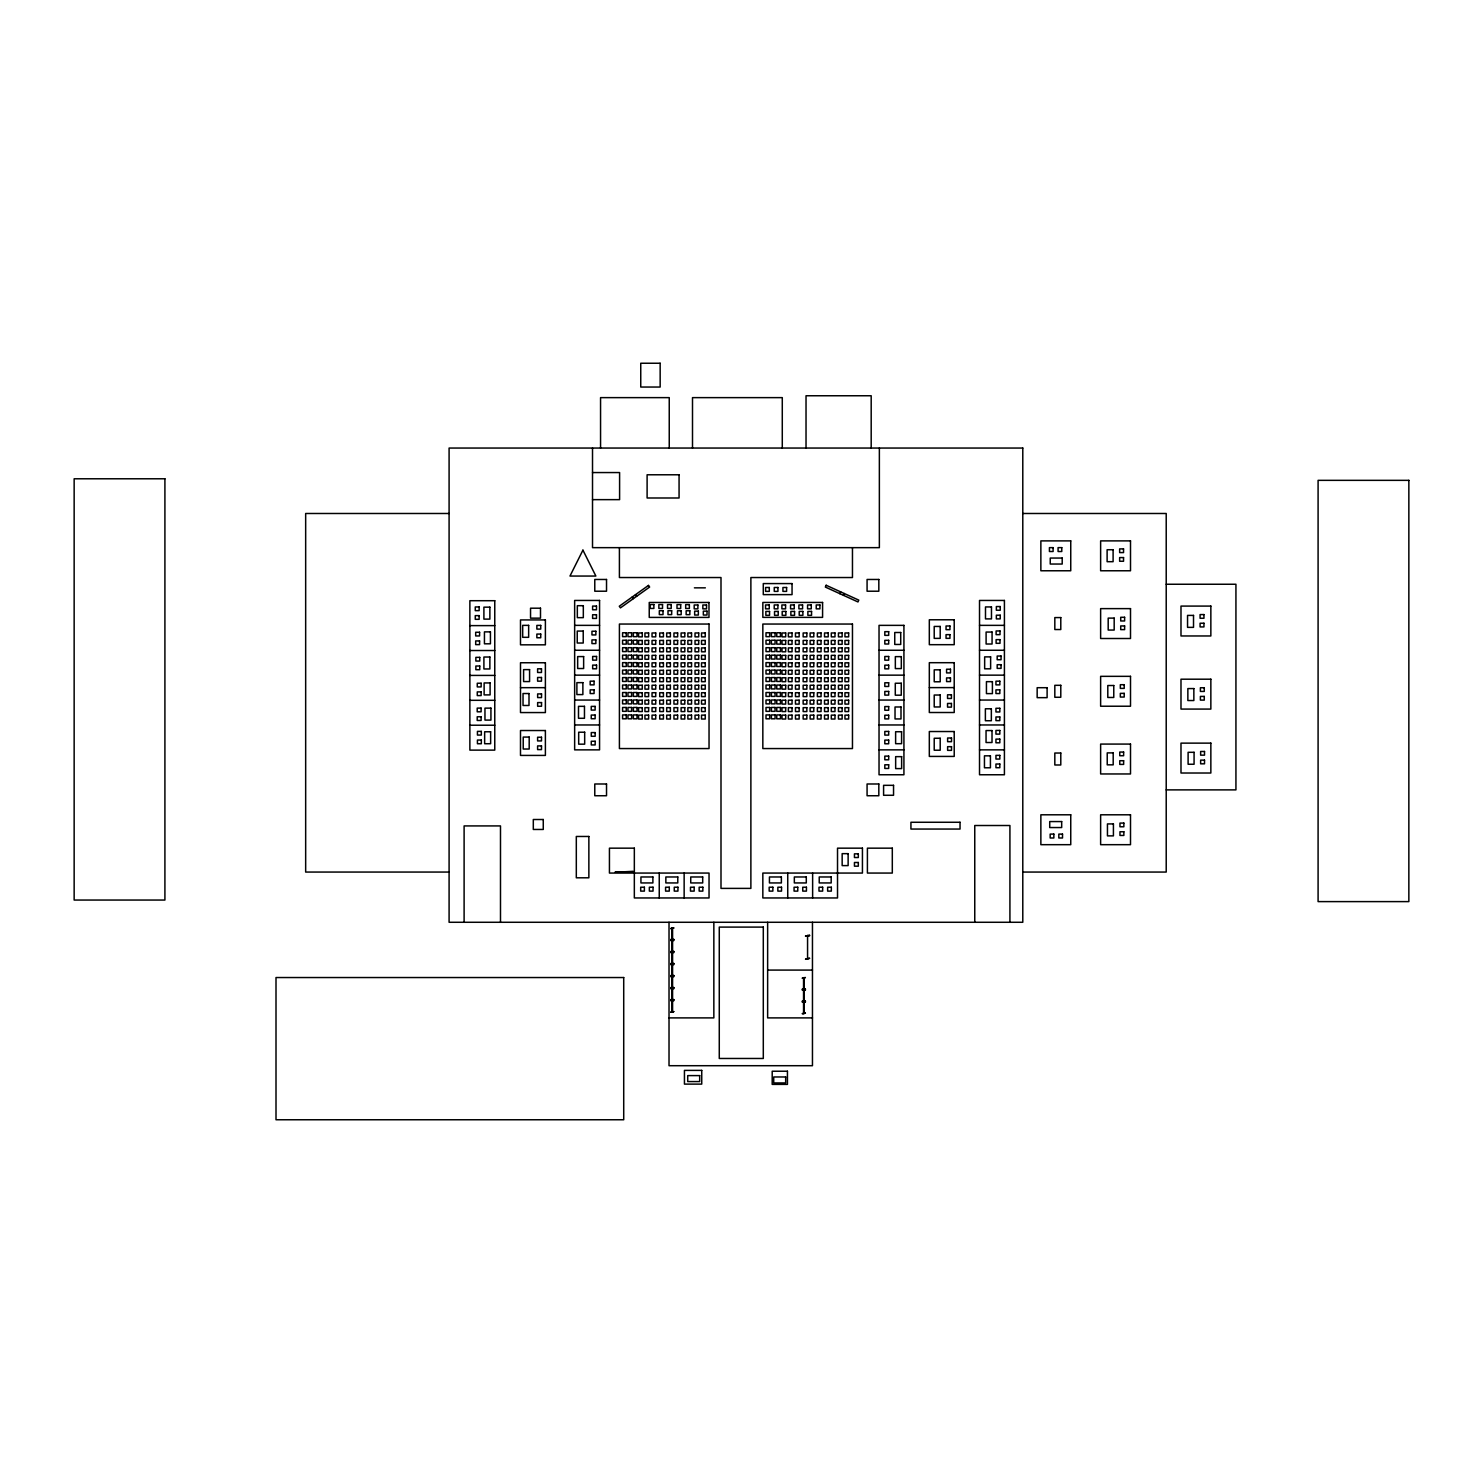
<?xml version="1.0" encoding="UTF-8"?>
<svg xmlns="http://www.w3.org/2000/svg" width="1483" height="1483" viewBox="0 0 1483 1483"><rect width="100%" height="100%" fill="white"/><g stroke="black" fill="none" stroke-linecap="round" stroke-linejoin="round"><path stroke-width="1.5" d="M839.841 593.682L840.676 591.865M843.475 595.332L844.29 593.534M592.514 472.558L619.597 472.558L619.597 499.641L592.514 499.641M449.089 513.489L305.665 513.489L305.665 872.06L449.089 872.06M1022.788 513.489L1166.213 513.489L1166.213 872.06L1022.788 872.06M1166.213 584.246L1235.932 584.246L1235.932 789.883L1166.213 789.883M574.644 625.363L599.558 625.363M979.521 625.363L1004.417 625.363M469.87 625.622L494.766 625.622M574.644 650.258L599.558 650.258M879.03 650.258L903.926 650.258M979.521 650.258L1004.417 650.258M469.87 650.518L494.766 650.518M574.644 675.154L599.558 675.154M879.03 675.154L903.926 675.154M979.521 675.154L1004.417 675.154M469.87 675.414L494.766 675.414M520.496 687.667L545.392 687.667M929.322 687.611L954.218 687.611M574.644 700.05L599.558 700.05M879.03 700.05L903.926 700.05M979.521 700.05L1004.417 700.05M469.87 700.31L494.766 700.31M469.87 725.224L494.766 725.224M574.644 724.965L599.558 724.965M879.03 724.965L903.926 724.965M979.521 724.965L1004.417 724.965M879.03 749.86L903.926 749.86M979.521 749.86L1004.417 749.86M805.566 935.81L809.551 935.81M670.761 940L673.764 940M670.761 952.03L673.764 952.03M670.761 964.061L673.764 964.061M767.638 970.086L812.462 970.086M670.761 976.111L673.764 976.111M670.761 988.141L673.764 988.141M802.359 989.587L805.38 989.587M670.761 1000.172L673.764 1000.172M802.359 1001.637L805.38 1001.637M669.018 1017.894L713.842 1017.894L713.842 922.278M812.462 1017.894L767.638 1017.894L767.638 922.278M635.503 594.683L636.652 596.296M632.259 596.982L633.408 598.613M1009.923 922.278L1009.923 825.512L974.757 825.512L974.757 922.278M879.363 448.051L879.363 547.653L592.514 547.653L592.514 448.051M871.188 448.051L871.188 395.757L806.029 395.757L806.029 448.051M852.465 547.653L852.465 577.536L750.88 577.536L750.88 888.391L720.998 888.391L720.998 577.536L619.412 577.536L619.412 547.653M812.628 873.061L812.628 897.957M812.462 922.278L812.462 1065.702L669.018 1065.702L669.018 922.278M807.568 935.31L807.568 959.223M804.194 977.612L804.194 1013.63M803.545 977.612L803.545 1013.63M787.733 873.061L787.733 897.957M782.283 448.051L782.283 397.629L692.505 397.629L692.505 448.051M705.352 587.843L694.396 587.843M684.145 873.061L684.145 897.957M672.578 928.006L672.578 1012.185M671.929 928.006L671.929 1012.185M669.241 448.051L669.241 397.629L600.559 397.629L600.559 448.051M659.249 873.061L659.249 897.957M500.494 922.278L500.494 825.92L464.105 825.92L464.105 922.278M826.161 585.266L825.345 587.064L857.971 601.95L858.787 600.133L826.161 585.266M582.93 550.156L569.973 576.053L595.869 576.053L582.93 550.156M648.479 585.414L619.282 606.232L620.45 607.863L649.628 587.046L648.479 585.414M660.157 363.242L640.749 363.242L640.749 387.044L660.157 387.044L660.157 363.242M1022.788 448.051L449.089 448.051L449.089 922.278L1022.788 922.278L1022.788 448.051M679.066 474.782L647.107 474.782L647.107 497.991L679.066 497.991L679.066 474.782M164.91 478.787L74.15 478.787L74.15 900.051L164.91 900.051L164.91 478.787M1408.85 480.344L1318.09 480.344L1318.09 901.608L1408.85 901.608L1408.85 480.344M1070.745 540.887L1040.862 540.887L1040.862 570.77L1070.745 570.77L1070.745 540.887M1130.509 540.887L1100.627 540.887L1100.627 570.77L1130.509 570.77L1130.509 540.887M1053.097 547.635L1049.426 547.635L1049.426 551.509L1053.097 551.509L1053.097 547.635M1061.772 547.635L1058.083 547.635L1058.083 551.509L1061.772 551.509L1061.772 547.635M1123.539 548.895L1119.646 548.895L1119.646 552.584L1123.539 552.584L1123.539 548.895M1113.103 549.73L1107.115 549.73L1107.115 561.686L1113.103 561.686L1113.103 549.73M1123.539 557.571L1119.646 557.571L1119.646 561.26L1123.539 561.26L1123.539 557.571M1062.199 558.053L1050.242 558.053L1050.242 564.041L1062.199 564.041L1062.199 558.053M606.528 579.464L594.776 579.464L594.776 591.216L606.528 591.216L606.528 579.464M878.826 579.464L867.073 579.464L867.073 591.216L878.826 591.216L878.826 579.464M792.052 583.579L763.282 583.579L763.282 594.627L792.052 594.627L792.052 583.579M769.288 587.49L765.599 587.49L765.599 591.383L769.288 591.383L769.288 587.49M777.945 587.49L774.256 587.49L774.256 591.383L777.945 591.383L777.945 587.49M786.602 587.49L782.931 587.49L782.931 591.383L786.602 591.383L786.602 587.49M494.766 600.708L469.87 600.708L469.87 750.12L494.766 750.12L494.766 600.708M599.558 600.448L574.644 600.448L574.644 749.86L599.558 749.86L599.558 600.448M1004.417 600.448L979.521 600.448L979.521 774.756L1004.417 774.756L1004.417 600.448M708.985 602.469L649.239 602.469L649.239 617.41L708.985 617.41L708.985 602.469M822.583 602.45L762.837 602.45L762.837 617.373L822.583 617.373L822.583 602.45M653.873 604.563L650.184 604.563L650.184 608.438L653.873 608.438L653.873 604.563M662.53 604.563L658.86 604.563L658.86 608.438L662.53 608.438L662.53 604.563M671.206 604.563L667.517 604.563L667.517 608.438L671.206 608.438L671.206 604.563M680.697 604.619L677.008 604.619L677.008 608.493L680.697 608.493L680.697 604.619M689.373 604.619L685.684 604.619L685.684 608.493L689.373 608.493L689.373 604.619M697.881 604.99L694.192 604.99L694.192 608.864L697.881 608.864L697.881 604.99M706.538 604.99L702.849 604.99L702.849 608.864L706.538 608.864L706.538 604.99M769.251 604.953L765.562 604.953L765.562 608.846L769.251 608.846L769.251 604.953M777.908 604.953L774.219 604.953L774.219 608.846L777.908 608.846L777.908 604.953M785.582 604.953L781.893 604.953L781.893 608.846L785.582 608.846L785.582 604.953M794.239 604.953L790.55 604.953L790.55 608.846L794.239 608.846L794.239 604.953M802.581 604.953L798.892 604.953L798.892 608.846L802.581 608.846L802.581 604.953M811.257 604.953L807.568 604.953L807.568 608.846L811.257 608.846L811.257 604.953M819.914 604.953L816.225 604.953L816.225 608.846L819.914 608.846L819.914 604.953M583.32 605.694L577.332 605.694L577.332 617.651L583.32 617.651L583.32 605.694M596.481 606.084L592.607 606.084L592.607 609.773L596.481 609.773L596.481 606.084M1210.851 606.084L1180.987 606.084L1180.987 635.966L1210.851 635.966L1210.851 606.084M1000.228 606.547L996.354 606.547L996.354 610.236L1000.228 610.236L1000.228 606.547M479.139 606.955L475.264 606.955L475.264 610.644L479.139 610.644L479.139 606.955M489.872 607.159L483.903 607.159L483.903 619.115L489.872 619.115L489.872 607.159M991.478 606.936L985.491 606.936L985.491 618.893L991.478 618.893L991.478 606.936M540.498 608.197L530.543 608.197L530.543 618.151L540.498 618.151L540.498 608.197M1130.509 608.623L1100.627 608.623L1100.627 638.506L1130.509 638.506L1130.509 608.623M663.012 610.718L659.323 610.718L659.323 614.611L663.012 614.611L663.012 610.718M671.669 610.718L667.999 610.718L667.999 614.611L671.669 614.611L671.669 610.718M681.179 610.774L677.49 610.774L677.49 614.666L681.179 614.666L681.179 610.774M689.836 610.774L686.147 610.774L686.147 614.666L689.836 614.666L689.836 610.774M698.345 611.144L694.656 611.144L694.656 615.037L698.345 615.037L698.345 611.144M707.02 611.144L703.331 611.144L703.331 615.037L707.02 615.037L707.02 611.144M769.547 611.422L765.858 611.422L765.858 615.315L769.547 615.315L769.547 611.422M778.223 611.422L774.534 611.422L774.534 615.315L778.223 615.315L778.223 611.422M785.879 611.422L782.19 611.422L782.19 615.315L785.879 615.315L785.879 611.422M794.554 611.422L790.865 611.422L790.865 615.315L794.554 615.315L794.554 611.422M802.896 611.422L799.207 611.422L799.207 615.315L802.896 615.315L802.896 611.422M811.553 611.422L807.864 611.422L807.864 615.315L811.553 615.315L811.553 611.422M1203.955 614.574L1200.081 614.574L1200.081 618.263L1203.955 618.263L1203.955 614.574M596.481 614.741L592.607 614.741L592.607 618.43L596.481 618.43L596.481 614.741M1000.228 615.204L996.354 615.204L996.354 618.893L1000.228 618.893L1000.228 615.204M1193.518 615.408L1187.549 615.408L1187.549 627.365L1193.518 627.365L1193.518 615.408M479.139 615.63L475.264 615.63L475.264 619.319L479.139 619.319L479.139 615.63M1124.615 617.28L1120.722 617.28L1120.722 620.969L1124.615 620.969L1124.615 617.28M1060.79 617.577L1054.821 617.577L1054.821 629.534L1060.79 629.534L1060.79 617.577M1114.178 618.114L1108.19 618.114L1108.19 630.053L1114.178 630.053L1114.178 618.114M954.218 619.783L929.322 619.783L929.322 644.679L954.218 644.679L954.218 619.783M545.392 619.931L520.496 619.931L520.496 644.827L545.392 644.827L545.392 619.931M1203.955 623.231L1200.081 623.231L1200.081 626.92L1203.955 626.92L1203.955 623.231M709.041 624.046L619.412 624.046L619.412 748.563L709.041 748.563L709.041 624.046M852.465 624.046L762.837 624.046L762.837 748.563L852.465 748.563L852.465 624.046M528.652 625.363L522.683 625.363L522.683 637.319L528.652 637.319L528.652 625.363M540.739 625.4L536.865 625.4L536.865 629.089L540.739 629.089L540.739 625.4M903.926 625.363L879.03 625.363L879.03 774.756L903.926 774.756L903.926 625.363M949.936 625.993L946.043 625.993L946.043 629.663L949.936 629.663L949.936 625.993M1124.615 625.937L1120.722 625.937L1120.722 629.626L1124.615 629.626L1124.615 625.937M940.203 626.438L934.216 626.438L934.216 638.376L940.203 638.376L940.203 626.438M1000.005 630.961L996.113 630.961L996.113 634.65L1000.005 634.65L1000.005 630.961M583.227 631.072L577.239 631.072L577.239 643.029L583.227 643.029L583.227 631.072M595.851 631.239L591.958 631.239L591.958 634.928L595.851 634.928L595.851 631.239M490.428 631.869L484.44 631.869L484.44 643.807L490.428 643.807L490.428 631.869M888.688 631.665L884.813 631.665L884.813 635.354L888.688 635.354L888.688 631.665M992.071 632.055L986.102 632.055L986.102 644.011L992.071 644.011L992.071 632.055M479.584 632.259L475.691 632.259L475.691 635.947L479.584 635.947L479.584 632.259M900.719 632.5L894.75 632.5L894.75 644.456L900.719 644.456L900.719 632.5M626.252 632.759L622.582 632.759L622.582 636.652L626.252 636.652L626.252 632.759M631.628 632.759L627.958 632.759L627.958 636.652L631.628 636.652L631.628 632.759M637.023 632.759L633.334 632.759L633.334 636.652L637.023 636.652L637.023 632.759M769.677 632.759L766.007 632.759L766.007 636.652L769.677 636.652L769.677 632.759M775.071 632.759L771.382 632.759L771.382 636.652L775.071 636.652L775.071 632.759M780.447 632.759L776.758 632.759L776.758 636.652L780.447 636.652L780.447 632.759M642.269 632.963L638.58 632.963L638.58 636.856L642.269 636.856L642.269 632.963M648.627 632.963L644.938 632.963L644.938 636.856L648.627 636.856L648.627 632.963M655.727 632.963L652.038 632.963L652.038 636.856L655.727 636.856L655.727 632.963M663.42 632.963L659.731 632.963L659.731 636.856L663.42 636.856L663.42 632.963M670.372 632.963L666.701 632.963L666.701 636.856L670.372 636.856L670.372 632.963M677.638 632.963L673.949 632.963L673.949 636.856L677.638 636.856L677.638 632.963M684.794 632.963L681.105 632.963L681.105 636.856L684.794 636.856L684.794 632.963M691.541 632.963L687.871 632.963L687.871 636.856L691.541 636.856L691.541 632.963M698.715 632.963L695.026 632.963L695.026 636.856L698.715 636.856L698.715 632.963M705.222 632.963L701.533 632.963L701.533 636.856L705.222 636.856L705.222 632.963M785.693 632.963L782.004 632.963L782.004 636.856L785.693 636.856L785.693 632.963M792.052 632.963L788.363 632.963L788.363 636.856L792.052 636.856L792.052 632.963M799.152 632.963L795.463 632.963L795.463 636.856L799.152 636.856L799.152 632.963M806.845 632.963L803.156 632.963L803.156 636.856L806.845 636.856L806.845 632.963M813.796 632.963L810.126 632.963L810.126 636.856L813.796 636.856L813.796 632.963M821.063 632.963L817.374 632.963L817.374 636.856L821.063 636.856L821.063 632.963M828.218 632.963L824.529 632.963L824.529 636.856L828.218 636.856L828.218 632.963M834.985 632.963L831.296 632.963L831.296 636.856L834.985 636.856L834.985 632.963M842.14 632.963L838.451 632.963L838.451 636.856L842.14 636.856L842.14 632.963M848.647 632.963L844.958 632.963L844.958 636.856L848.647 636.856L848.647 632.963M540.739 634.075L536.865 634.075L536.865 637.764L540.739 637.764L540.739 634.075M949.936 634.65L946.043 634.65L946.043 638.339L949.936 638.339L949.936 634.65M1000.005 639.636L996.113 639.636L996.113 643.307L1000.005 643.307L1000.005 639.636M595.851 639.896L591.958 639.896L591.958 643.585L595.851 643.585L595.851 639.896M626.252 640.23L622.582 640.23L622.582 644.123L626.252 644.123L626.252 640.23M631.628 640.23L627.958 640.23L627.958 644.123L631.628 644.123L631.628 640.23M637.023 640.23L633.334 640.23L633.334 644.123L637.023 644.123L637.023 640.23M769.677 640.23L766.007 640.23L766.007 644.123L769.677 644.123L769.677 640.23M775.071 640.23L771.382 640.23L771.382 644.123L775.071 644.123L775.071 640.23M780.447 640.23L776.758 640.23L776.758 644.123L780.447 644.123L780.447 640.23M642.269 640.434L638.58 640.434L638.58 644.326L642.269 644.326L642.269 640.434M648.627 640.434L644.938 640.434L644.938 644.326L648.627 644.326L648.627 640.434M655.727 640.434L652.038 640.434L652.038 644.326L655.727 644.326L655.727 640.434M663.42 640.434L659.731 640.434L659.731 644.326L663.42 644.326L663.42 640.434M670.372 640.434L666.701 640.434L666.701 644.326L670.372 644.326L670.372 640.434M677.638 640.434L673.949 640.434L673.949 644.326L677.638 644.326L677.638 640.434M684.794 640.434L681.105 640.434L681.105 644.326L684.794 644.326L684.794 640.434M691.541 640.434L687.871 640.434L687.871 644.326L691.541 644.326L691.541 640.434M698.715 640.434L695.026 640.434L695.026 644.326L698.715 644.326L698.715 640.434M705.222 640.434L701.533 640.434L701.533 644.326L705.222 644.326L705.222 640.434M785.693 640.434L782.004 640.434L782.004 644.326L785.693 644.326L785.693 640.434M792.052 640.434L788.363 640.434L788.363 644.326L792.052 644.326L792.052 640.434M799.152 640.434L795.463 640.434L795.463 644.326L799.152 644.326L799.152 640.434M806.845 640.434L803.156 640.434L803.156 644.326L806.845 644.326L806.845 640.434M813.796 640.434L810.126 640.434L810.126 644.326L813.796 644.326L813.796 640.434M821.063 640.434L817.374 640.434L817.374 644.326L821.063 644.326L821.063 640.434M828.218 640.434L824.529 640.434L824.529 644.326L828.218 644.326L828.218 640.434M834.985 640.434L831.296 640.434L831.296 644.326L834.985 644.326L834.985 640.434M842.14 640.434L838.451 640.434L838.451 644.326L842.14 644.326L842.14 640.434M848.647 640.434L844.958 640.434L844.958 644.326L848.647 644.326L848.647 640.434M888.688 640.322L884.813 640.322L884.813 644.011L888.688 644.011L888.688 640.322M479.584 640.934L475.691 640.934L475.691 644.623L479.584 644.623L479.584 640.934M626.252 647.7L622.582 647.7L622.582 651.593L626.252 651.593L626.252 647.7M631.628 647.7L627.958 647.7L627.958 651.593L631.628 651.593L631.628 647.7M637.023 647.7L633.334 647.7L633.334 651.593L637.023 651.593L637.023 647.7M642.269 647.904L638.58 647.904L638.58 651.797L642.269 651.797L642.269 647.904M648.627 647.904L644.938 647.904L644.938 651.797L648.627 651.797L648.627 647.904M655.727 647.904L652.038 647.904L652.038 651.797L655.727 651.797L655.727 647.904M663.42 647.904L659.731 647.904L659.731 651.797L663.42 651.797L663.42 647.904M670.372 647.904L666.701 647.904L666.701 651.797L670.372 651.797L670.372 647.904M677.638 647.904L673.949 647.904L673.949 651.797L677.638 651.797L677.638 647.904M684.794 647.904L681.105 647.904L681.105 651.797L684.794 651.797L684.794 647.904M691.541 647.904L687.871 647.904L687.871 651.797L691.541 651.797L691.541 647.904M698.715 647.904L695.026 647.904L695.026 651.797L698.715 651.797L698.715 647.904M705.222 647.904L701.533 647.904L701.533 651.797L705.222 651.797L705.222 647.904M769.677 647.7L766.007 647.7L766.007 651.593L769.677 651.593L769.677 647.7M775.071 647.7L771.382 647.7L771.382 651.593L775.071 651.593L775.071 647.7M780.447 647.7L776.758 647.7L776.758 651.593L780.447 651.593L780.447 647.7M785.693 647.904L782.004 647.904L782.004 651.797L785.693 651.797L785.693 647.904M792.052 647.904L788.363 647.904L788.363 651.797L792.052 651.797L792.052 647.904M799.152 647.904L795.463 647.904L795.463 651.797L799.152 651.797L799.152 647.904M806.845 647.904L803.156 647.904L803.156 651.797L806.845 651.797L806.845 647.904M813.796 647.904L810.126 647.904L810.126 651.797L813.796 651.797L813.796 647.904M821.063 647.904L817.374 647.904L817.374 651.797L821.063 651.797L821.063 647.904M828.218 647.904L824.529 647.904L824.529 651.797L828.218 651.797L828.218 647.904M834.985 647.904L831.296 647.904L831.296 651.797L834.985 651.797L834.985 647.904M842.14 647.904L838.451 647.904L838.451 651.797L842.14 651.797L842.14 647.904M848.647 647.904L844.958 647.904L844.958 651.797L848.647 651.797L848.647 647.904M626.252 655.171L622.582 655.171L622.582 659.045L626.252 659.045L626.252 655.171M631.628 655.171L627.958 655.171L627.958 659.045L631.628 659.045L631.628 655.171M637.023 655.171L633.334 655.171L633.334 659.045L637.023 659.045L637.023 655.171M642.269 655.375L638.58 655.375L638.58 659.268L642.269 659.268L642.269 655.375M648.627 655.375L644.938 655.375L644.938 659.268L648.627 659.268L648.627 655.375M655.727 655.375L652.038 655.375L652.038 659.268L655.727 659.268L655.727 655.375M663.42 655.375L659.731 655.375L659.731 659.268L663.42 659.268L663.42 655.375M670.372 655.375L666.701 655.375L666.701 659.268L670.372 659.268L670.372 655.375M677.638 655.375L673.949 655.375L673.949 659.268L677.638 659.268L677.638 655.375M684.794 655.375L681.105 655.375L681.105 659.268L684.794 659.268L684.794 655.375M691.541 655.375L687.871 655.375L687.871 659.268L691.541 659.268L691.541 655.375M698.715 655.375L695.026 655.375L695.026 659.268L698.715 659.268L698.715 655.375M705.222 655.375L701.533 655.375L701.533 659.268L705.222 659.268L705.222 655.375M769.677 655.171L766.007 655.171L766.007 659.045L769.677 659.045L769.677 655.171M775.071 655.171L771.382 655.171L771.382 659.045L775.071 659.045L775.071 655.171M780.447 655.171L776.758 655.171L776.758 659.045L780.447 659.045L780.447 655.171M785.693 655.375L782.004 655.375L782.004 659.268L785.693 659.268L785.693 655.375M792.052 655.375L788.363 655.375L788.363 659.268L792.052 659.268L792.052 655.375M799.152 655.375L795.463 655.375L795.463 659.268L799.152 659.268L799.152 655.375M806.845 655.375L803.156 655.375L803.156 659.268L806.845 659.268L806.845 655.375M813.796 655.375L810.126 655.375L810.126 659.268L813.796 659.268L813.796 655.375M821.063 655.375L817.374 655.375L817.374 659.268L821.063 659.268L821.063 655.375M828.218 655.375L824.529 655.375L824.529 659.268L828.218 659.268L828.218 655.375M834.985 655.375L831.296 655.375L831.296 659.268L834.985 659.268L834.985 655.375M842.14 655.375L838.451 655.375L838.451 659.268L842.14 659.268L842.14 655.375M848.647 655.375L844.958 655.375L844.958 659.268L848.647 659.268L848.647 655.375M1001.062 656.042L997.188 656.042L997.188 659.731L1001.062 659.731L1001.062 656.042M583.635 656.58L577.666 656.58L577.666 668.518L583.635 668.518L583.635 656.58M596.555 656.45L592.662 656.45L592.662 660.139L596.555 660.139L596.555 656.45M888.688 656.487L884.813 656.487L884.813 660.176L888.688 660.176L888.688 656.487M901.312 656.635L895.343 656.635L895.343 668.592L901.312 668.592L901.312 656.635M990.625 656.876L984.656 656.876L984.656 668.814L990.625 668.814L990.625 656.876M489.872 657.025L483.903 657.025L483.903 668.963L489.872 668.963L489.872 657.025M479.751 657.358L475.858 657.358L475.858 661.047L479.751 661.047L479.751 657.358M545.392 662.753L520.496 662.753L520.496 712.563L545.392 712.563L545.392 662.753M626.252 662.641L622.582 662.641L622.582 666.516L626.252 666.516L626.252 662.641M631.628 662.641L627.958 662.641L627.958 666.516L631.628 666.516L631.628 662.641M637.023 662.641L633.334 662.641L633.334 666.516L637.023 666.516L637.023 662.641M769.677 662.641L766.007 662.641L766.007 666.516L769.677 666.516L769.677 662.641M775.071 662.641L771.382 662.641L771.382 666.516L775.071 666.516L775.071 662.641M780.447 662.641L776.758 662.641L776.758 666.516L780.447 666.516L780.447 662.641M954.218 662.697L929.322 662.697L929.322 712.507L954.218 712.507L954.218 662.697M642.269 662.845L638.58 662.845L638.58 666.738L642.269 666.738L642.269 662.845M648.627 662.845L644.938 662.845L644.938 666.738L648.627 666.738L648.627 662.845M655.727 662.845L652.038 662.845L652.038 666.738L655.727 666.738L655.727 662.845M663.42 662.845L659.731 662.845L659.731 666.738L663.42 666.738L663.42 662.845M670.372 662.845L666.701 662.845L666.701 666.738L670.372 666.738L670.372 662.845M677.638 662.845L673.949 662.845L673.949 666.738L677.638 666.738L677.638 662.845M684.794 662.845L681.105 662.845L681.105 666.738L684.794 666.738L684.794 662.845M691.541 662.845L687.871 662.845L687.871 666.738L691.541 666.738L691.541 662.845M698.715 662.845L695.026 662.845L695.026 666.738L698.715 666.738L698.715 662.845M705.222 662.845L701.533 662.845L701.533 666.738L705.222 666.738L705.222 662.845M785.693 662.845L782.004 662.845L782.004 666.738L785.693 666.738L785.693 662.845M792.052 662.845L788.363 662.845L788.363 666.738L792.052 666.738L792.052 662.845M799.152 662.845L795.463 662.845L795.463 666.738L799.152 666.738L799.152 662.845M806.845 662.845L803.156 662.845L803.156 666.738L806.845 666.738L806.845 662.845M813.796 662.845L810.126 662.845L810.126 666.738L813.796 666.738L813.796 662.845M821.063 662.845L817.374 662.845L817.374 666.738L821.063 666.738L821.063 662.845M828.218 662.845L824.529 662.845L824.529 666.738L828.218 666.738L828.218 662.845M834.985 662.845L831.296 662.845L831.296 666.738L834.985 666.738L834.985 662.845M842.14 662.845L838.451 662.845L838.451 666.738L842.14 666.738L842.14 662.845M848.647 662.845L844.958 662.845L844.958 666.738L848.647 666.738L848.647 662.845M1001.062 664.699L997.188 664.699L997.188 668.388L1001.062 668.388L1001.062 664.699M596.555 665.107L592.662 665.107L592.662 668.796L596.555 668.796L596.555 665.107M888.688 665.163L884.813 665.163L884.813 668.852L888.688 668.852L888.688 665.163M479.751 666.015L475.858 666.015L475.858 669.704L479.751 669.704L479.751 666.015M541.48 668.796L537.606 668.796L537.606 672.485L541.48 672.485L541.48 668.796M950.473 669.222L946.58 669.222L946.58 672.911L950.473 672.911L950.473 669.222M529.579 669.612L523.592 669.612L523.592 681.568L529.579 681.568L529.579 669.612M940.203 669.834L934.216 669.834L934.216 681.791L940.203 681.791L940.203 669.834M626.252 670.112L622.582 670.112L622.582 673.986L626.252 673.986L626.252 670.112M631.628 670.112L627.958 670.112L627.958 673.986L631.628 673.986L631.628 670.112M637.023 670.112L633.334 670.112L633.334 673.986L637.023 673.986L637.023 670.112M769.677 670.112L766.007 670.112L766.007 673.986L769.677 673.986L769.677 670.112M775.071 670.112L771.382 670.112L771.382 673.986L775.071 673.986L775.071 670.112M780.447 670.112L776.758 670.112L776.758 673.986L780.447 673.986L780.447 670.112M642.269 670.316L638.58 670.316L638.58 674.209L642.269 674.209L642.269 670.316M648.627 670.316L644.938 670.316L644.938 674.209L648.627 674.209L648.627 670.316M655.727 670.316L652.038 670.316L652.038 674.209L655.727 674.209L655.727 670.316M663.42 670.316L659.731 670.316L659.731 674.209L663.42 674.209L663.42 670.316M670.372 670.316L666.701 670.316L666.701 674.209L670.372 674.209L670.372 670.316M677.638 670.316L673.949 670.316L673.949 674.209L677.638 674.209L677.638 670.316M684.794 670.316L681.105 670.316L681.105 674.209L684.794 674.209L684.794 670.316M691.541 670.316L687.871 670.316L687.871 674.209L691.541 674.209L691.541 670.316M698.715 670.316L695.026 670.316L695.026 674.209L698.715 674.209L698.715 670.316M705.222 670.316L701.533 670.316L701.533 674.209L705.222 674.209L705.222 670.316M785.693 670.316L782.004 670.316L782.004 674.209L785.693 674.209L785.693 670.316M792.052 670.316L788.363 670.316L788.363 674.209L792.052 674.209L792.052 670.316M799.152 670.316L795.463 670.316L795.463 674.209L799.152 674.209L799.152 670.316M806.845 670.316L803.156 670.316L803.156 674.209L806.845 674.209L806.845 670.316M813.796 670.316L810.126 670.316L810.126 674.209L813.796 674.209L813.796 670.316M821.063 670.316L817.374 670.316L817.374 674.209L821.063 674.209L821.063 670.316M828.218 670.316L824.529 670.316L824.529 674.209L828.218 674.209L828.218 670.316M834.985 670.316L831.296 670.316L831.296 674.209L834.985 674.209L834.985 670.316M842.14 670.316L838.451 670.316L838.451 674.209L842.14 674.209L842.14 670.316M848.647 670.316L844.958 670.316L844.958 674.209L848.647 674.209L848.647 670.316M1130.509 676.341L1100.627 676.341L1100.627 706.223L1130.509 706.223L1130.509 676.341M541.48 677.471L537.606 677.471L537.606 681.16L541.48 681.16L541.48 677.471M626.252 677.583L622.582 677.583L622.582 681.457L626.252 681.457L626.252 677.583M631.628 677.583L627.958 677.583L627.958 681.457L631.628 681.457L631.628 677.583M637.023 677.583L633.334 677.583L633.334 681.457L637.023 681.457L637.023 677.583M769.677 677.583L766.007 677.583L766.007 681.457L769.677 681.457L769.677 677.583M775.071 677.583L771.382 677.583L771.382 681.457L775.071 681.457L775.071 677.583M780.447 677.583L776.758 677.583L776.758 681.457L780.447 681.457L780.447 677.583M642.269 677.787L638.58 677.787L638.58 681.679L642.269 681.679L642.269 677.787M648.627 677.787L644.938 677.787L644.938 681.679L648.627 681.679L648.627 677.787M655.727 677.787L652.038 677.787L652.038 681.679L655.727 681.679L655.727 677.787M663.42 677.787L659.731 677.787L659.731 681.679L663.42 681.679L663.42 677.787M670.372 677.787L666.701 677.787L666.701 681.679L670.372 681.679L670.372 677.787M677.638 677.787L673.949 677.787L673.949 681.679L677.638 681.679L677.638 677.787M684.794 677.787L681.105 677.787L681.105 681.679L684.794 681.679L684.794 677.787M691.541 677.787L687.871 677.787L687.871 681.679L691.541 681.679L691.541 677.787M698.715 677.787L695.026 677.787L695.026 681.679L698.715 681.679L698.715 677.787M705.222 677.787L701.533 677.787L701.533 681.679L705.222 681.679L705.222 677.787M785.693 677.787L782.004 677.787L782.004 681.679L785.693 681.679L785.693 677.787M792.052 677.787L788.363 677.787L788.363 681.679L792.052 681.679L792.052 677.787M799.152 677.787L795.463 677.787L795.463 681.679L799.152 681.679L799.152 677.787M806.845 677.787L803.156 677.787L803.156 681.679L806.845 681.679L806.845 677.787M813.796 677.787L810.126 677.787L810.126 681.679L813.796 681.679L813.796 677.787M821.063 677.787L817.374 677.787L817.374 681.679L821.063 681.679L821.063 677.787M828.218 677.787L824.529 677.787L824.529 681.679L828.218 681.679L828.218 677.787M834.985 677.787L831.296 677.787L831.296 681.679L834.985 681.679L834.985 677.787M842.14 677.787L838.451 677.787L838.451 681.679L842.14 681.679L842.14 677.787M848.647 677.787L844.958 677.787L844.958 681.679L848.647 681.679L848.647 677.787M950.473 677.898L946.58 677.898L946.58 681.587L950.473 681.587L950.473 677.898M1210.851 679.195L1180.987 679.195L1180.987 709.078L1210.851 709.078L1210.851 679.195M594.071 681.179L590.178 681.179L590.178 684.868L594.071 684.868L594.071 681.179M999.82 681.179L995.946 681.179L995.946 684.868L999.82 684.868L999.82 681.179M992.405 681.661L986.436 681.661L986.436 693.618L992.405 693.618L992.405 681.661M582.875 682.643L576.887 682.643L576.887 694.582L582.875 694.582L582.875 682.643M888.688 682.773L884.813 682.773L884.813 686.462L888.688 686.462L888.688 682.773M490.094 682.94L484.125 682.94L484.125 694.897L490.094 694.897L490.094 682.94M481.141 683.237L477.266 683.237L477.266 686.926L481.141 686.926L481.141 683.237M901.256 683.237L895.287 683.237L895.287 695.193L901.256 695.193L901.256 683.237M1124.207 684.701L1120.332 684.701L1120.332 688.39L1124.207 688.39L1124.207 684.701M626.252 685.053L622.582 685.053L622.582 688.928L626.252 688.928L626.252 685.053M631.628 685.053L627.958 685.053L627.958 688.928L631.628 688.928L631.628 685.053M637.023 685.053L633.334 685.053L633.334 688.928L637.023 688.928L637.023 685.053M769.677 685.053L766.007 685.053L766.007 688.928L769.677 688.928L769.677 685.053M775.071 685.053L771.382 685.053L771.382 688.928L775.071 688.928L775.071 685.053M780.447 685.053L776.758 685.053L776.758 688.928L780.447 688.928L780.447 685.053M642.269 685.257L638.58 685.257L638.58 689.15L642.269 689.15L642.269 685.257M648.627 685.257L644.938 685.257L644.938 689.15L648.627 689.15L648.627 685.257M655.727 685.257L652.038 685.257L652.038 689.15L655.727 689.15L655.727 685.257M663.42 685.257L659.731 685.257L659.731 689.15L663.42 689.15L663.42 685.257M670.372 685.257L666.701 685.257L666.701 689.15L670.372 689.15L670.372 685.257M677.638 685.257L673.949 685.257L673.949 689.15L677.638 689.15L677.638 685.257M684.794 685.257L681.105 685.257L681.105 689.15L684.794 689.15L684.794 685.257M691.541 685.257L687.871 685.257L687.871 689.15L691.541 689.15L691.541 685.257M698.715 685.257L695.026 685.257L695.026 689.15L698.715 689.15L698.715 685.257M705.222 685.257L701.533 685.257L701.533 689.15L705.222 689.15L705.222 685.257M785.693 685.257L782.004 685.257L782.004 689.15L785.693 689.15L785.693 685.257M792.052 685.257L788.363 685.257L788.363 689.15L792.052 689.15L792.052 685.257M799.152 685.257L795.463 685.257L795.463 689.15L799.152 689.15L799.152 685.257M806.845 685.257L803.156 685.257L803.156 689.15L806.845 689.15L806.845 685.257M813.796 685.257L810.126 685.257L810.126 689.15L813.796 689.15L813.796 685.257M821.063 685.257L817.374 685.257L817.374 689.15L821.063 689.15L821.063 685.257M828.218 685.257L824.529 685.257L824.529 689.15L828.218 689.15L828.218 685.257M834.985 685.257L831.296 685.257L831.296 689.15L834.985 689.15L834.985 685.257M842.14 685.257L838.451 685.257L838.451 689.15L842.14 689.15L842.14 685.257M848.647 685.257L844.958 685.257L844.958 689.15L848.647 689.15L848.647 685.257M1060.79 685.313L1054.821 685.313L1054.821 697.27L1060.79 697.27L1060.79 685.313M1113.77 685.517L1107.801 685.517L1107.801 697.473L1113.77 697.473L1113.77 685.517M1047.109 687.704L1037.155 687.704L1037.155 697.659L1047.109 697.659L1047.109 687.704M1204.27 687.741L1200.396 687.741L1200.396 691.43L1204.27 691.43L1204.27 687.741M1193.852 688.575L1187.864 688.575L1187.864 700.532L1193.852 700.532L1193.852 688.575M594.071 689.855L590.178 689.855L590.178 693.543L594.071 693.543L594.071 689.855M999.82 689.855L995.946 689.855L995.946 693.543L999.82 693.543L999.82 689.855M888.688 691.43L884.813 691.43L884.813 695.119L888.688 695.119L888.688 691.43M481.141 691.894L477.266 691.894L477.266 695.583L481.141 695.583L481.141 691.894M626.252 692.524L622.582 692.524L622.582 696.398L626.252 696.398L626.252 692.524M631.628 692.524L627.958 692.524L627.958 696.398L631.628 696.398L631.628 692.524M637.023 692.524L633.334 692.524L633.334 696.398L637.023 696.398L637.023 692.524M642.269 692.728L638.58 692.728L638.58 696.621L642.269 696.621L642.269 692.728M648.627 692.728L644.938 692.728L644.938 696.621L648.627 696.621L648.627 692.728M655.727 692.728L652.038 692.728L652.038 696.621L655.727 696.621L655.727 692.728M663.42 692.728L659.731 692.728L659.731 696.621L663.42 696.621L663.42 692.728M670.372 692.728L666.701 692.728L666.701 696.621L670.372 696.621L670.372 692.728M677.638 692.728L673.949 692.728L673.949 696.621L677.638 696.621L677.638 692.728M684.794 692.728L681.105 692.728L681.105 696.621L684.794 696.621L684.794 692.728M691.541 692.728L687.871 692.728L687.871 696.621L691.541 696.621L691.541 692.728M698.715 692.728L695.026 692.728L695.026 696.621L698.715 696.621L698.715 692.728M705.222 692.728L701.533 692.728L701.533 696.621L705.222 696.621L705.222 692.728M769.677 692.524L766.007 692.524L766.007 696.398L769.677 696.398L769.677 692.524M775.071 692.524L771.382 692.524L771.382 696.398L775.071 696.398L775.071 692.524M780.447 692.524L776.758 692.524L776.758 696.398L780.447 696.398L780.447 692.524M785.693 692.728L782.004 692.728L782.004 696.621L785.693 696.621L785.693 692.728M792.052 692.728L788.363 692.728L788.363 696.621L792.052 696.621L792.052 692.728M799.152 692.728L795.463 692.728L795.463 696.621L799.152 696.621L799.152 692.728M806.845 692.728L803.156 692.728L803.156 696.621L806.845 696.621L806.845 692.728M813.796 692.728L810.126 692.728L810.126 696.621L813.796 696.621L813.796 692.728M821.063 692.728L817.374 692.728L817.374 696.621L821.063 696.621L821.063 692.728M828.218 692.728L824.529 692.728L824.529 696.621L828.218 696.621L828.218 692.728M834.985 692.728L831.296 692.728L831.296 696.621L834.985 696.621L834.985 692.728M842.14 692.728L838.451 692.728L838.451 696.621L842.14 696.621L842.14 692.728M848.647 692.728L844.958 692.728L844.958 696.621L848.647 696.621L848.647 692.728M1124.207 693.358L1120.332 693.358L1120.332 697.047L1124.207 697.047L1124.207 693.358M529.005 693.525L523.036 693.525L523.036 705.482L529.005 705.482L529.005 693.525M541.536 693.914L537.643 693.914L537.643 697.585L541.536 697.585L541.536 693.914M951.437 694.786L947.544 694.786L947.544 698.474L951.437 698.474L951.437 694.786M940.203 695.026L934.216 695.026L934.216 706.965L940.203 706.965L940.203 695.026M1204.27 696.417L1200.396 696.417L1200.396 700.106L1204.27 700.106L1204.27 696.417M626.252 699.995L622.582 699.995L622.582 703.869L626.252 703.869L626.252 699.995M631.628 699.995L627.958 699.995L627.958 703.869L631.628 703.869L631.628 699.995M637.023 699.995L633.334 699.995L633.334 703.869L637.023 703.869L637.023 699.995M642.269 700.198L638.58 700.198L638.58 704.091L642.269 704.091L642.269 700.198M648.627 700.198L644.938 700.198L644.938 704.091L648.627 704.091L648.627 700.198M655.727 700.198L652.038 700.198L652.038 704.091L655.727 704.091L655.727 700.198M663.42 700.198L659.731 700.198L659.731 704.091L663.42 704.091L663.42 700.198M670.372 700.198L666.701 700.198L666.701 704.091L670.372 704.091L670.372 700.198M677.638 700.198L673.949 700.198L673.949 704.091L677.638 704.091L677.638 700.198M684.794 700.198L681.105 700.198L681.105 704.091L684.794 704.091L684.794 700.198M691.541 700.198L687.871 700.198L687.871 704.091L691.541 704.091L691.541 700.198M698.715 700.198L695.026 700.198L695.026 704.091L698.715 704.091L698.715 700.198M705.222 700.198L701.533 700.198L701.533 704.091L705.222 704.091L705.222 700.198M769.677 699.995L766.007 699.995L766.007 703.869L769.677 703.869L769.677 699.995M775.071 699.995L771.382 699.995L771.382 703.869L775.071 703.869L775.071 699.995M780.447 699.995L776.758 699.995L776.758 703.869L780.447 703.869L780.447 699.995M785.693 700.198L782.004 700.198L782.004 704.091L785.693 704.091L785.693 700.198M792.052 700.198L788.363 700.198L788.363 704.091L792.052 704.091L792.052 700.198M799.152 700.198L795.463 700.198L795.463 704.091L799.152 704.091L799.152 700.198M806.845 700.198L803.156 700.198L803.156 704.091L806.845 704.091L806.845 700.198M813.796 700.198L810.126 700.198L810.126 704.091L813.796 704.091L813.796 700.198M821.063 700.198L817.374 700.198L817.374 704.091L821.063 704.091L821.063 700.198M828.218 700.198L824.529 700.198L824.529 704.091L828.218 704.091L828.218 700.198M834.985 700.198L831.296 700.198L831.296 704.091L834.985 704.091L834.985 700.198M842.14 700.198L838.451 700.198L838.451 704.091L842.14 704.091L842.14 700.198M848.647 700.198L844.958 700.198L844.958 704.091L848.647 704.091L848.647 700.198M541.536 702.571L537.643 702.571L537.643 706.26L541.536 706.26L541.536 702.571M951.437 703.443L947.544 703.443L947.544 707.131L951.437 707.131L951.437 703.443M584.469 706.334L578.5 706.334L578.5 718.291L584.469 718.291L584.469 706.334M595.128 706.39L591.235 706.39L591.235 710.079L595.128 710.079L595.128 706.39M888.688 706.557L884.813 706.557L884.813 710.246L888.688 710.246L888.688 706.557M900.997 706.983L895.028 706.983L895.028 718.94L900.997 718.94L900.997 706.983M626.252 707.465L622.582 707.465L622.582 711.339L626.252 711.339L626.252 707.465M631.628 707.465L627.958 707.465L627.958 711.339L631.628 711.339L631.628 707.465M637.023 707.465L633.334 707.465L633.334 711.339L637.023 711.339L637.023 707.465M769.677 707.465L766.007 707.465L766.007 711.339L769.677 711.339L769.677 707.465M775.071 707.465L771.382 707.465L771.382 711.339L775.071 711.339L775.071 707.465M780.447 707.465L776.758 707.465L776.758 711.339L780.447 711.339L780.447 707.465M642.269 707.669L638.58 707.669L638.58 711.562L642.269 711.562L642.269 707.669M648.627 707.669L644.938 707.669L644.938 711.562L648.627 711.562L648.627 707.669M655.727 707.669L652.038 707.669L652.038 711.562L655.727 711.562L655.727 707.669M663.42 707.669L659.731 707.669L659.731 711.562L663.42 711.562L663.42 707.669M670.372 707.669L666.701 707.669L666.701 711.562L670.372 711.562L670.372 707.669M677.638 707.669L673.949 707.669L673.949 711.562L677.638 711.562L677.638 707.669M684.794 707.669L681.105 707.669L681.105 711.562L684.794 711.562L684.794 707.669M691.541 707.669L687.871 707.669L687.871 711.562L691.541 711.562L691.541 707.669M698.715 707.669L695.026 707.669L695.026 711.562L698.715 711.562L698.715 707.669M705.222 707.669L701.533 707.669L701.533 711.562L705.222 711.562L705.222 707.669M785.693 707.669L782.004 707.669L782.004 711.562L785.693 711.562L785.693 707.669M792.052 707.669L788.363 707.669L788.363 711.562L792.052 711.562L792.052 707.669M799.152 707.669L795.463 707.669L795.463 711.562L799.152 711.562L799.152 707.669M806.845 707.669L803.156 707.669L803.156 711.562L806.845 711.562L806.845 707.669M813.796 707.669L810.126 707.669L810.126 711.562L813.796 711.562L813.796 707.669M821.063 707.669L817.374 707.669L817.374 711.562L821.063 711.562L821.063 707.669M828.218 707.669L824.529 707.669L824.529 711.562L828.218 711.562L828.218 707.669M834.985 707.669L831.296 707.669L831.296 711.562L834.985 711.562L834.985 707.669M842.14 707.669L838.451 707.669L838.451 711.562L842.14 711.562L842.14 707.669M848.647 707.669L844.958 707.669L844.958 711.562L848.647 711.562L848.647 707.669M481.104 708.114L477.211 708.114L477.211 711.803L481.104 711.803L481.104 708.114M490.929 708.133L484.96 708.133L484.96 720.089L490.929 720.089L490.929 708.133M999.82 708.281L995.946 708.281L995.946 711.97L999.82 711.97L999.82 708.281M991.348 708.781L985.379 708.781L985.379 720.738L991.348 720.738L991.348 708.781M626.252 714.936L622.582 714.936L622.582 718.81L626.252 718.81L626.252 714.936M631.628 714.936L627.958 714.936L627.958 718.81L631.628 718.81L631.628 714.936M637.023 714.936L633.334 714.936L633.334 718.81L637.023 718.81L637.023 714.936M769.677 714.936L766.007 714.936L766.007 718.81L769.677 718.81L769.677 714.936M775.071 714.936L771.382 714.936L771.382 718.81L775.071 718.81L775.071 714.936M780.447 714.936L776.758 714.936L776.758 718.81L780.447 718.81L780.447 714.936M595.128 715.066L591.235 715.066L591.235 718.736L595.128 718.736L595.128 715.066M642.269 715.14L638.58 715.14L638.58 719.033L642.269 719.033L642.269 715.14M648.627 715.14L644.938 715.14L644.938 719.033L648.627 719.033L648.627 715.14M655.727 715.14L652.038 715.14L652.038 719.033L655.727 719.033L655.727 715.14M663.42 715.14L659.731 715.14L659.731 719.033L663.42 719.033L663.42 715.14M670.372 715.14L666.701 715.14L666.701 719.033L670.372 719.033L670.372 715.14M677.638 715.14L673.949 715.14L673.949 719.033L677.638 719.033L677.638 715.14M684.794 715.14L681.105 715.14L681.105 719.033L684.794 719.033L684.794 715.14M691.541 715.14L687.871 715.14L687.871 719.033L691.541 719.033L691.541 715.14M698.715 715.14L695.026 715.14L695.026 719.033L698.715 719.033L698.715 715.14M705.222 715.14L701.533 715.14L701.533 719.033L705.222 719.033L705.222 715.14M785.693 715.14L782.004 715.14L782.004 719.033L785.693 719.033L785.693 715.14M792.052 715.14L788.363 715.14L788.363 719.033L792.052 719.033L792.052 715.14M799.152 715.14L795.463 715.14L795.463 719.033L799.152 719.033L799.152 715.14M806.845 715.14L803.156 715.14L803.156 719.033L806.845 719.033L806.845 715.14M813.796 715.14L810.126 715.14L810.126 719.033L813.796 719.033L813.796 715.14M821.063 715.14L817.374 715.14L817.374 719.033L821.063 719.033L821.063 715.14M828.218 715.14L824.529 715.14L824.529 719.033L828.218 719.033L828.218 715.14M834.985 715.14L831.296 715.14L831.296 719.033L834.985 719.033L834.985 715.14M842.14 715.14L838.451 715.14L838.451 719.033L842.14 719.033L842.14 715.14M848.647 715.14L844.958 715.14L844.958 719.033L848.647 719.033L848.647 715.14M888.688 715.214L884.813 715.214L884.813 718.903L888.688 718.903L888.688 715.214M481.104 716.771L477.211 716.771L477.211 720.46L481.104 720.46L481.104 716.771M999.82 716.956L995.946 716.956L995.946 720.627L999.82 720.627L999.82 716.956M999.82 730.433L995.946 730.433L995.946 734.122L999.82 734.122L999.82 730.433M545.392 730.526L520.496 730.526L520.496 755.422L545.392 755.422L545.392 730.526M992.016 730.563L986.047 730.563L986.047 742.52L992.016 742.52L992.016 730.563M481.326 731.379L477.433 731.379L477.433 735.067L481.326 735.067L481.326 731.379M888.688 731.434L884.813 731.434L884.813 735.105L888.688 735.105L888.688 731.434M954.218 731.527L929.322 731.527L929.322 756.423L954.218 756.423L954.218 731.527M490.632 731.768L484.644 731.768L484.644 743.725L490.632 743.725L490.632 731.768M901.59 731.731L895.621 731.731L895.621 743.687L901.59 743.687L901.59 731.731M584.673 732.213L578.685 732.213L578.685 744.169L584.673 744.169L584.673 732.213M595.165 732.583L591.272 732.583L591.272 736.272L595.165 736.272L595.165 732.583M529.19 737.07L523.221 737.07L523.221 749.026L529.19 749.026L529.19 737.07M541.499 737.236L537.606 737.236L537.606 740.925L541.499 740.925L541.499 737.236M951.511 737.996L947.618 737.996L947.618 741.685L951.511 741.685L951.511 737.996M940.203 738.256L934.216 738.256L934.216 750.213L940.203 750.213L940.203 738.256M999.82 739.109L995.946 739.109L995.946 742.798L999.82 742.798L999.82 739.109M481.326 740.054L477.433 740.054L477.433 743.743L481.326 743.743L481.326 740.054M888.688 740.091L884.813 740.091L884.813 743.78L888.688 743.78L888.688 740.091M595.165 741.259L591.272 741.259L591.272 744.929L595.165 744.929L595.165 741.259M1210.851 743.131L1180.987 743.131L1180.987 773.014L1210.851 773.014L1210.851 743.131M1130.509 744.077L1100.627 744.077L1100.627 773.959L1130.509 773.959L1130.509 744.077M541.499 745.912L537.606 745.912L537.606 749.601L541.499 749.601L541.499 745.912M951.511 746.672L947.618 746.672L947.618 750.361L951.511 750.361L951.511 746.672M1204.511 751.473L1200.637 751.473L1200.637 755.162L1204.511 755.162L1204.511 751.473M1123.632 752.048L1119.758 752.048L1119.758 755.737L1123.632 755.737L1123.632 752.048M1194.075 752.307L1188.105 752.307L1188.105 764.246L1194.075 764.246L1194.075 752.307M1060.79 753.03L1054.821 753.03L1054.821 764.987L1060.79 764.987L1060.79 753.03M1113.195 752.882L1107.226 752.882L1107.226 764.839L1113.195 764.839L1113.195 752.882M999.82 755.366L995.946 755.366L995.946 759.055L999.82 759.055L999.82 755.366M888.688 756.108L884.813 756.108L884.813 759.797L888.688 759.797L888.688 756.108M990.422 755.829L984.452 755.829L984.452 767.786L990.422 767.786L990.422 755.829M901.627 756.645L895.658 756.645L895.658 768.602L901.627 768.602L901.627 756.645M1204.511 760.13L1200.637 760.13L1200.637 763.819L1204.511 763.819L1204.511 760.13M1123.632 760.723L1119.758 760.723L1119.758 764.412L1123.632 764.412L1123.632 760.723M999.82 764.023L995.946 764.023L995.946 767.712L999.82 767.712L999.82 764.023M888.688 764.783L884.813 764.783L884.813 768.454L888.688 768.454L888.688 764.783M606.528 783.988L594.776 783.988L594.776 795.741L606.528 795.741L606.528 783.988M878.826 783.988L867.073 783.988L867.073 795.741L878.826 795.741L878.826 783.988M893.545 785.323L883.59 785.323L883.59 795.277L893.545 795.277L893.545 785.323M1070.745 814.797L1040.862 814.797L1040.862 844.68L1070.745 844.68L1070.745 814.797M1130.509 814.797L1100.627 814.797L1100.627 844.68L1130.509 844.68L1130.509 814.797M543.26 819.506L533.305 819.506L533.305 829.46L543.26 829.46L543.26 819.506M1061.68 821.563L1049.723 821.563L1049.723 827.551L1061.68 827.551L1061.68 821.563M960.039 822.268L910.933 822.268L910.933 829.053L960.039 829.053L960.039 822.268M1123.854 823.084L1119.962 823.084L1119.962 826.773L1123.854 826.773L1123.854 823.084M1113.418 823.918L1107.449 823.918L1107.449 835.874L1113.418 835.874L1113.418 823.918M1123.854 831.759L1119.962 831.759L1119.962 835.448L1123.854 835.448L1123.854 831.759M1053.838 834.095L1050.168 834.095L1050.168 837.988L1053.838 837.988L1053.838 834.095M1062.514 834.095L1058.825 834.095L1058.825 837.988L1062.514 837.988L1062.514 834.095M588.862 836.468L576.312 836.468L576.312 877.806L588.862 877.806L588.862 836.468M634.335 848.165L609.439 848.165L609.439 873.061L709.041 873.061L709.041 897.957L634.335 897.957L634.335 848.165M862.439 848.165L837.524 848.165L837.524 897.957L762.837 897.957L762.837 873.061L862.439 873.061L862.439 848.165M892.303 848.165L867.407 848.165L867.407 873.061L892.303 873.061L892.303 848.165M848.128 853.652L842.159 853.652L842.159 865.609L848.128 865.609L848.128 853.652M858.323 853.837L854.449 853.837L854.449 857.526L858.323 857.526L858.323 853.837M858.323 862.494L854.449 862.494L854.449 866.183L858.323 866.183L858.323 862.494M633.278 871.522L615.352 872.023L633.278 871.522M652.891 876.972L640.934 876.972L640.934 882.941L652.891 882.941L652.891 876.972M677.787 876.972L665.848 876.972L665.848 882.941L677.787 882.941L677.787 876.972M702.701 876.972L690.744 876.972L690.744 882.941L702.701 882.941L702.701 876.972M781.374 876.972L769.436 876.972L769.436 882.941L781.374 882.941L781.374 876.972M806.289 876.972L794.332 876.972L794.332 882.941L806.289 882.941L806.289 876.972M831.184 876.972L819.228 876.972L819.228 882.941L831.184 882.941L831.184 876.972M644.382 887.223L640.693 887.223L640.693 891.116L644.382 891.116L644.382 887.223M653.039 887.223L649.35 887.223L649.35 891.116L653.039 891.116L653.039 887.223M669.278 887.223L665.589 887.223L665.589 891.116L669.278 891.116L669.278 887.223M677.935 887.223L674.264 887.223L674.264 891.116L677.935 891.116L677.935 887.223M694.174 887.223L690.485 887.223L690.485 891.116L694.174 891.116L694.174 887.223M702.849 887.223L699.16 887.223L699.16 891.116L702.849 891.116L702.849 887.223M772.865 887.223L769.176 887.223L769.176 891.116L772.865 891.116L772.865 887.223M781.522 887.223L777.852 887.223L777.852 891.116L781.522 891.116L781.522 887.223M797.761 887.223L794.072 887.223L794.072 891.116L797.761 891.116L797.761 887.223M806.437 887.223L802.748 887.223L802.748 891.116L806.437 891.116L806.437 887.223M822.657 887.223L818.987 887.223L818.987 891.116L822.657 891.116L822.657 887.223M831.333 887.223L827.644 887.223L827.644 891.116L831.333 891.116L831.333 887.223M763.3 927.097L719.274 927.097L719.274 1058.473L763.3 1058.473L763.3 927.097M673.745 927.969L670.761 928.562L673.745 927.969M809.551 935.31L805.566 936.218L809.551 935.31M673.764 939.406L670.779 939.406L670.761 940.593L673.745 940.593L673.764 939.406M673.764 951.437L670.779 951.437L670.761 952.624L673.745 952.624L673.764 951.437M809.551 958.315L805.566 959.223L809.551 958.315M673.764 963.468L670.779 963.468L670.761 964.673L673.745 964.673L673.764 963.468M673.764 975.499L670.779 975.499L670.761 976.704L673.745 976.704L673.764 975.499M623.713 977.538L276.005 977.538L276.005 1119.758L623.713 1119.758L623.713 977.538M805.362 977.557L802.359 978.15L805.362 977.557M673.764 987.548L670.779 987.548L670.761 988.735L673.745 988.735L673.764 987.548M805.38 988.994L802.377 988.994L802.359 990.199L805.362 990.199L805.38 988.994M673.764 999.579L670.779 999.579L670.761 1000.765L673.745 1000.765L673.764 999.579M805.38 1001.025L802.377 1001.025L802.359 1002.23L805.362 1002.23L805.38 1001.025M673.764 1011.61L670.779 1012.203L673.764 1011.61M805.38 1013.074L802.377 1013.668L805.38 1013.074M701.737 1070.392L684.442 1070.392L684.442 1084.11L701.737 1084.11L701.737 1070.392M787.436 1071.227L772.198 1071.227L772.198 1084.388L787.436 1084.388L787.436 1071.227M699.679 1075.601L687.723 1075.601L687.723 1081.57L699.679 1081.57L699.679 1075.601M785.675 1076.973L773.718 1076.973L773.718 1082.942L785.675 1082.942L785.675 1076.973"/></g></svg>
